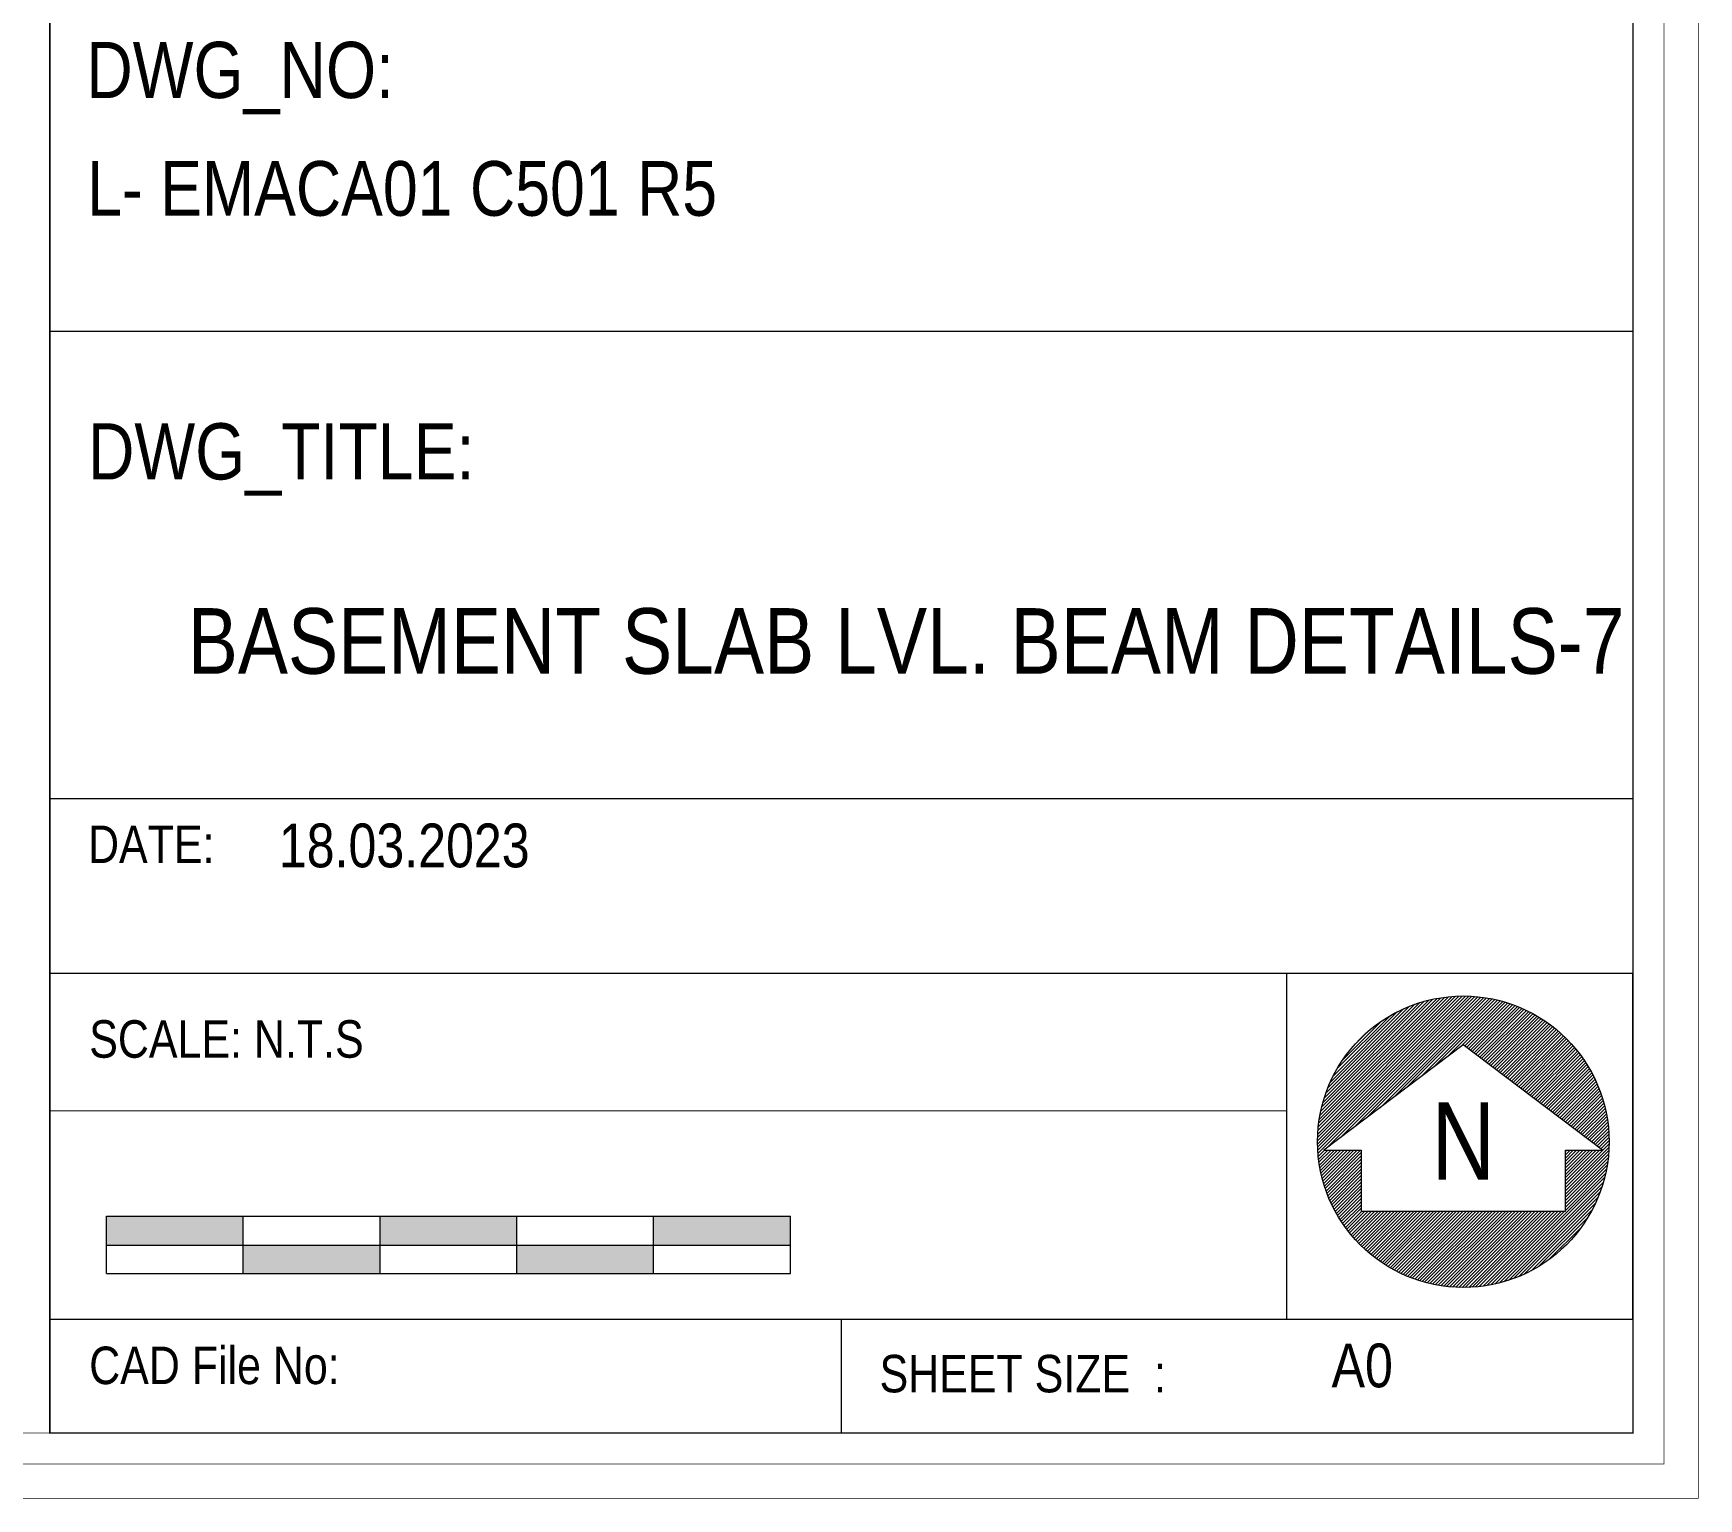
# Model space of a CAD drawing. Header units: millimetres. Extents: x 1112055 to 3390982, y -148532 to 766891.
# Drawn here: x 3040215 to 3056581, y -64434 to -50027 of the extents above; entities that cross this region are included whole.
import ezdxf
from ezdxf.enums import TextEntityAlignment as Align

# ---------------------------------------------------------------- set-up
doc = ezdxf.new("R2010")
doc.units = ezdxf.units.MM
doc.layers.add('B TITLE BLOCK', color=250, linetype='Continuous', lineweight=0)
doc.layers.add('tb text', color=7, linetype='Continuous', lineweight=13)
doc.layers.add('Layer 1', color=7, linetype='Continuous')
doc.styles.add('SWINC', font='swissc.ttf')

msp = doc.modelspace()

# ---------------------------------------------------------------- hatches: boundary and pattern name
at = {"layer": 'Layer 1', "lineweight": 0}
h = msp.add_hatch(dxfattribs=at)
h.set_pattern_fill('ANSI31', color=250, scale=7.163979, angle=360, style=0)
h.set_pattern_definition([(45, (2972347.258, -70280.622), (-16.083592, 16.083592), [])])
edge = h.paths.add_edge_path()
edge.add_arc((3054267.4, -60924.5), 1432.8, 0, 360)
h.paths.add_polyline_path([(3054267.4, -59970.7), (3055636.2, -61006.5), (3055270.3, -61006.5), (3055270.3, -61606.5), (3053264.4, -61606.5), (3053264.4, -61006.5), (3052898.5, -61006.5)], flags=16)
at = {"layer": 'tb text', "lineweight": 0}
for points in [[(3040935.2, -61657.9), (3040935.2, -61939.8), (3042279.1, -61939.8), (3042279.1, -61657.9)], [(3044926.5, -61939.8), (3044966.9, -61939.8), (3044966.9, -61657.9), (3044926.5, -61657.9), (3043623, -61657.9), (3043623, -61939.8)], [(3047654.6, -61939.8), (3047654.6, -61657.9), (3046310.7, -61657.9), (3046310.7, -61939.8)], [(3043623, -62221.6), (3043623, -61939.8), (3042279.1, -61939.8), (3042279.1, -62221.6)], [(3044966.9, -61939.8), (3044966.9, -62221.6), (3046310.7, -62221.6), (3046310.7, -61939.8)]]:
    msp.add_hatch(color=256, dxfattribs=at).paths.add_polyline_path(points)

# ---------------------------------------------------------------- linework, layer by layer
at = {"color": 252, "lineweight": 0, "ltscale": 25, "const_width": 7.31}
msp.add_lwpolyline([(2905358, -64430.5), (2905358, 35068.1), (3056577, 35068.1), (3056577, -64430.5)], close=True, dxfattribs=at)
at = {"layer": 'B TITLE BLOCK', "color": 250, "lineweight": 0}
for p, q in [((3040376.6, 34425), (3040376.6, -63787.4)), ((3055933.9, -57554), (3040377, -57554)), ((3040376.8, -59268.3), (3055933.9, -59268.3)), ((3052532.4, -62669.7), (3052532.4, -59268.3)), ((3055933.9, -62669.7), (3055933.9, -59268.3)), ((3052532.4, -60623), (3040377.6, -60621.8)), ((3040376.8, -62669.7), (3055933.9, -62669.7)), ((3048155.3, -62669.7), (3048155.3, -63787.4))]:
    msp.add_line(p, q, dxfattribs=at)
at = {"layer": 'B TITLE BLOCK', "color": 1, "ltscale": 25, "const_width": 7.31}
msp.add_lwpolyline([(2905694.7, -64093.8), (2905694.7, 34731.4), (3056240.2, 34731.4), (3056240.2, -64093.8)], close=True, dxfattribs=at)
at = {"layer": 'B TITLE BLOCK', "color": 250, "lineweight": 0, "ltscale": 25, "const_width": 7.31}
msp.add_lwpolyline([(2906001.1, -63787.4), (2906001.1, 34425), (3055933.9, 34425), (3055933.9, -63787.4)], close=True, dxfattribs=at)
at = {"layer": 'B TITLE BLOCK', "color": 250, "lineweight": 0, "const_width": 13}
for points in [[(3055933.9, -63787.4), (3040376.6, -63787.4), (3040376.6, -34114.1), (3055933.9, -34114.1)], [(3040376.6, -52956.9), (3055933.9, -52956.9), (3055933.9, -63787.4), (3040376.6, -63787.4)]]:
    msp.add_lwpolyline(points, close=True, dxfattribs=at)
at = {"layer": 'Layer 1', "lineweight": 0}
msp.add_lwpolyline([(3054267.4, -59970.7), (3052898.5, -61006.5), (3053264.4, -61006.5), (3053264.4, -61606.5), (3055270.3, -61606.5), (3055270.3, -61006.5), (3055636.2, -61006.5)], close=True, dxfattribs=at)
msp.add_circle((3054267.4, -60924.5), 1432.8, dxfattribs=at)
at = {"layer": 'tb text', "lineweight": 0}
for points in [[(3040935.2, -61657.9), (3044926.5, -61657.9), (3047654.6, -61657.9)], [(3040935.2, -62221.6), (3040935.2, -61657.9)], [(3042279.1, -62221.6), (3042279.1, -61657.9)], [(3043623, -62221.6), (3043623, -61657.9)], [(3044966.9, -62221.6), (3044966.9, -61657.9)], [(3046310.7, -62221.6), (3046310.7, -61657.9)], [(3047654.6, -62221.6), (3047654.6, -61657.9)], [(3040935.2, -61939.8), (3044926.5, -61939.8), (3047654.6, -61939.8)], [(3040935.2, -62221.6), (3044926.5, -62221.6), (3047654.6, -62221.6)]]:
    msp.add_lwpolyline(points, dxfattribs=at)

# ---------------------------------------------------------------- texts
at = {"layer": 'tb text', "lineweight": 0, "style": 'SWINC'}
for s, height, p in [('L- EMACA01 C501 R5', 537.339, (3040743.9, -51820.8)), ('BASEMENT SLAB LVL. BEAM DETAILS-7', 644.807, (3041733, -56323.5)), ('18.03.2023', 429.84, (3042628, -58226.3))]:
    msp.add_text(s, height=height, dxfattribs=at).set_placement(p)
at = {"layer": 'tb text', "color": 7, "lineweight": 0, "style": 'SWINC'}
for s, height, p in [('DATE: ', 368.43, (3040753.1, -58184.4)), ('SCALE: N.T.S', 368.433, (3040765.1, -60098.4)), ('CAD File No:', 368.433, (3040764.5, -63307.4)), ('SHEET SIZE  : ', 368.433, (3048531.4, -63388.6))]:
    msp.add_text(s, height=height, dxfattribs=at).set_placement(p)
msp.add_text('N', height=759.9, dxfattribs=at).set_placement((3054268.3, -60917.6), align=Align.MIDDLE_CENTER)
at = {"layer": 'tb text', "lineweight": 0, "insert": (3052973.2, -62908.8), "char_height": 429.84, "width": 16357.207, "attachment_point": 1, "style": 'SWINC'}
msp.add_mtext('A0', dxfattribs=at)
at = {"layer": 'tb text', "color": 7, "lineweight": 0, "style": 'SWINC'}
for tag, p, s, height in [('DWG_NO:', (3040735.2, -50663.7), 'XXX-XXXX-XXX-XXX', 552.691), ('DWG_TITLE:', (3040751.6, -54413.5), '', 552.7)]:
    msp.add_attdef(tag, p, s, height=height, dxfattribs=at)

doc.saveas('drawing.dxf')
